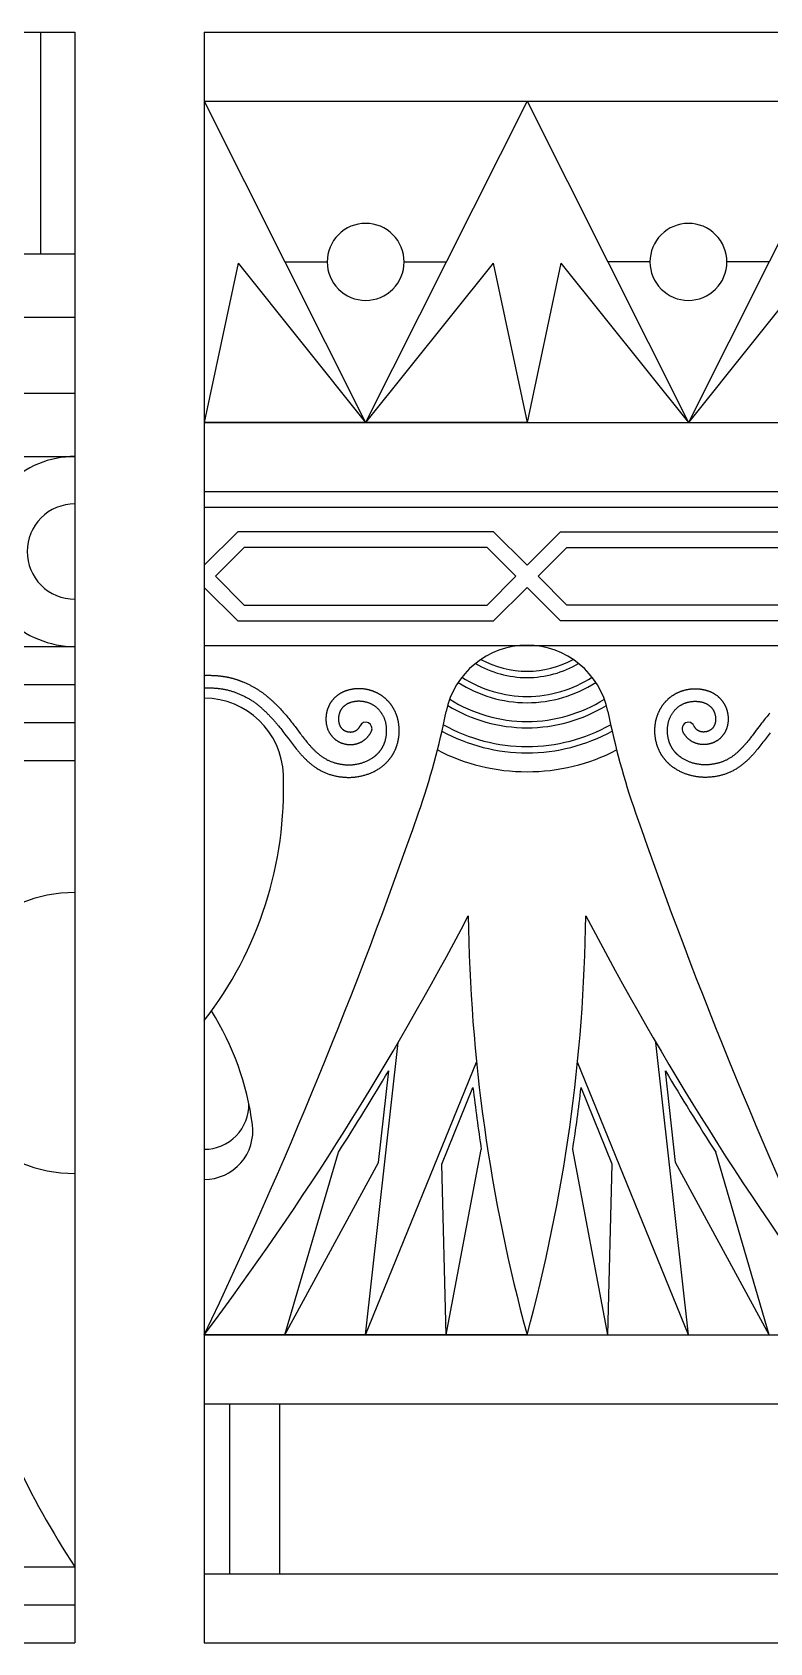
# Model space of a CAD drawing. Extents: x -111 to 2985, y -118 to 122.
# Drawn here: x -62.23 to -45.41, y -35.88 to 0.85 of the extents above; entities that cross this region are included whole.
import ezdxf

# ---------------------------------------------------------------- set-up
doc = ezdxf.new("R2010")
doc.units = 0
doc.layers.add('LAYER_03', color=5, linetype='CONTINUOUS')

msp = doc.modelspace()

# ---------------------------------------------------------------- linework, layer by layer
at = {"layer": 'LAYER_03'}
for points in [[(-110.939, 0.847), (-61.261, 0.847), (-61.261, -35.877)], [(-62.038, 0.847), (-62.038, -4.207)], [(-58.307, 0.847), (-14.157, 0.847), (-14.157, -35.877)], [(-58.307, 0.847), (-58.307, -35.877)], [(-58.307, -0.727), (-14.157, -0.727)], [(-58.307, -0.727), (-54.628, -8.053)], [(-50.949, -0.727), (-54.628, -8.053)], [(-50.949, -0.727), (-47.27, -8.053)], [(-43.591, -0.727), (-47.27, -8.053)], [(-110.939, -4.207), (-61.261, -4.207)], [(-56.468, -4.39), (-55.506, -4.39)], [(-53.75, -4.39), (-52.789, -4.39)], [(-48.147, -4.39), (-49.109, -4.39)], [(-45.43, -4.39), (-46.392, -4.39)], [(-57.535, -4.42), (-58.307, -8.053)], [(-57.535, -4.42), (-54.628, -8.053)], [(-51.721, -4.42), (-54.628, -8.053)], [(-51.721, -4.42), (-50.949, -8.053)], [(-50.177, -4.42), (-50.949, -8.053)], [(-50.177, -4.42), (-47.27, -8.053)], [(-44.363, -4.42), (-47.27, -8.053)], [(-110.939, -5.651), (-61.261, -5.651)], [(-110.939, -7.384), (-61.261, -7.384)], [(-58.307, -8.053), (-50.949, -8.053)], [(-50.949, -8.053), (-58.307, -8.053)], [(-50.949, -8.053), (-43.591, -8.053), (-25.07, -8.053)], [(-110.939, -8.828), (-61.261, -8.828)], [(-58.307, -9.627), (-14.157, -9.627)], [(-58.307, -9.985), (-14.157, -9.985)], [(-50.949, -11.306), (-51.711, -10.544), (-57.545, -10.544), (-58.307, -11.306)], [(-50.949, -11.306), (-50.187, -10.544), (-44.353, -10.544), (-43.591, -11.306)], [(-58.307, -11.812), (-57.545, -12.574), (-51.711, -12.574), (-50.949, -11.812)], [(-43.591, -11.812), (-44.353, -12.574), (-50.187, -12.574), (-50.949, -11.812)], [(-73.681, -13.16), (-61.261, -13.16)], [(-58.307, -13.133), (-14.157, -13.133)], [(-58.307, -13.817), (-58.29, -13.817), (-58.273, -13.816), (-58.255, -13.816), (-58.238, -13.816), (-58.222, -13.816), (-58.205, -13.816), (-58.188, -13.816), (-58.172, -13.816), (-58.156, -13.816), (-58.14, -13.817), (-58.124, -13.817), (-58.108, -13.818), (-58.092, -13.819), (-58.077, -13.82), (-58.062, -13.821), (-58.046, -13.822), (-58.031, -13.823), (-58.017, -13.824), (-58.002, -13.825), (-57.987, -13.827), (-57.973, -13.828), (-57.958, -13.83), (-57.944, -13.831), (-57.93, -13.833), (-57.916, -13.835), (-57.902, -13.837), (-57.888, -13.839), (-57.875, -13.841), (-57.861, -13.843), (-57.848, -13.845), (-57.835, -13.847), (-57.822, -13.849), (-57.809, -13.852), (-57.796, -13.854), (-57.784, -13.857), (-57.771, -13.859), (-57.758, -13.862), (-57.746, -13.864), (-57.734, -13.867), (-57.722, -13.87), (-57.71, -13.873), (-57.698, -13.876), (-57.686, -13.879), (-57.675, -13.882), (-57.663, -13.885), (-57.652, -13.888), (-57.64, -13.891), (-57.629, -13.894), (-57.618, -13.898), (-57.607, -13.901), (-57.596, -13.904), (-57.585, -13.908), (-57.575, -13.911), (-57.564, -13.915), (-57.553, -13.918), (-57.543, -13.922), (-57.533, -13.925), (-57.523, -13.929), (-57.512, -13.932), (-57.502, -13.936), (-57.493, -13.94), (-57.483, -13.944), (-57.473, -13.947), (-57.463, -13.951), (-57.454, -13.955), (-57.444, -13.959), (-57.435, -13.963), (-57.426, -13.966), (-57.407, -13.974), (-57.389, -13.982), (-57.371, -13.99), (-57.354, -13.998), (-57.337, -14.006), (-57.32, -14.013), (-57.303, -14.021), (-57.287, -14.029), (-57.271, -14.037), (-57.255, -14.045), (-57.24, -14.053), (-57.224, -14.061), (-57.209, -14.069), (-57.195, -14.077), (-57.18, -14.085), (-57.166, -14.093), (-57.151, -14.101), (-57.137, -14.109), (-57.124, -14.118), (-57.11, -14.126), (-57.097, -14.134), (-57.083, -14.142), (-57.07, -14.151), (-57.057, -14.159), (-57.045, -14.167), (-57.032, -14.176), (-57.02, -14.184), (-57.007, -14.193), (-56.995, -14.201), (-56.983, -14.21), (-56.971, -14.219), (-56.959, -14.228), (-56.947, -14.237), (-56.935, -14.246), (-56.924, -14.255), (-56.912, -14.264), (-56.9, -14.273), (-56.889, -14.282), (-56.878, -14.292), (-56.866, -14.301), (-56.855, -14.311), (-56.843, -14.32), (-56.832, -14.33), (-56.821, -14.34), (-56.81, -14.35), (-56.798, -14.36), (-56.787, -14.37), (-56.776, -14.381), (-56.764, -14.391), (-56.753, -14.402), (-56.742, -14.412), (-56.73, -14.423), (-56.719, -14.434), (-56.708, -14.445), (-56.697, -14.456), (-56.685, -14.467), (-56.674, -14.478), (-56.663, -14.489), (-56.64, -14.512), (-56.618, -14.535), (-56.596, -14.558), (-56.573, -14.582), (-56.551, -14.605), (-56.529, -14.63), (-56.507, -14.654), (-56.486, -14.679), (-56.464, -14.703), (-56.443, -14.728), (-56.421, -14.753), (-56.4, -14.779), (-56.379, -14.804), (-56.359, -14.83), (-56.338, -14.855), (-56.318, -14.881), (-56.298, -14.907), (-56.278, -14.933), (-56.258, -14.959), (-56.239, -14.985), (-56.199, -15.037), (-56.16, -15.089), (-56.121, -15.141), (-56.101, -15.167), (-56.082, -15.193), (-56.062, -15.219), (-56.042, -15.244), (-56.022, -15.27), (-56.002, -15.295), (-55.981, -15.321), (-55.96, -15.346), (-55.939, -15.371), (-55.929, -15.383), (-55.918, -15.396), (-55.908, -15.408), (-55.897, -15.42), (-55.886, -15.433), (-55.875, -15.445), (-55.864, -15.457), (-55.853, -15.469), (-55.842, -15.48), (-55.83, -15.492), (-55.819, -15.504), (-55.808, -15.515), (-55.796, -15.527), (-55.784, -15.538), (-55.772, -15.549), (-55.761, -15.56), (-55.749, -15.571), (-55.736, -15.582), (-55.724, -15.593), (-55.712, -15.603), (-55.699, -15.614), (-55.687, -15.624), (-55.674, -15.634), (-55.661, -15.644), (-55.648, -15.654), (-55.635, -15.663), (-55.622, -15.672), (-55.608, -15.682), (-55.595, -15.691), (-55.581, -15.699), (-55.567, -15.708), (-55.553, -15.716), (-55.539, -15.724), (-55.524, -15.732), (-55.51, -15.74), (-55.495, -15.748), (-55.48, -15.755), (-55.465, -15.762), (-55.45, -15.769), (-55.435, -15.775), (-55.419, -15.782), (-55.403, -15.788), (-55.388, -15.793), (-55.372, -15.799), (-55.356, -15.804), (-55.339, -15.81), (-55.323, -15.814), (-55.307, -15.819), (-55.29, -15.823), (-55.274, -15.827), (-55.257, -15.831), (-55.24, -15.835), (-55.223, -15.838), (-55.206, -15.841), (-55.189, -15.844), (-55.172, -15.846), (-55.155, -15.849), (-55.138, -15.851), (-55.12, -15.852), (-55.103, -15.854), (-55.086, -15.855), (-55.068, -15.856), (-55.051, -15.857), (-55.034, -15.857), (-55.016, -15.857), (-54.999, -15.857), (-54.981, -15.857), (-54.964, -15.856), (-54.947, -15.855), (-54.929, -15.854), (-54.912, -15.852), (-54.895, -15.85), (-54.878, -15.848), (-54.86, -15.846), (-54.843, -15.843), (-54.826, -15.84), (-54.809, -15.837), (-54.792, -15.833), (-54.775, -15.829), (-54.759, -15.825), (-54.742, -15.821), (-54.725, -15.816), (-54.709, -15.811), (-54.692, -15.806), (-54.676, -15.8), (-54.66, -15.794), (-54.644, -15.788), (-54.628, -15.782), (-54.612, -15.775), (-54.597, -15.768), (-54.581, -15.761), (-54.566, -15.753), (-54.551, -15.746), (-54.536, -15.738), (-54.522, -15.729), (-54.507, -15.721), (-54.493, -15.712), (-54.479, -15.703), (-54.465, -15.694), (-54.458, -15.689), (-54.451, -15.684), (-54.445, -15.679), (-54.438, -15.674), (-54.431, -15.669), (-54.425, -15.664), (-54.418, -15.659), (-54.412, -15.654), (-54.406, -15.649), (-54.399, -15.643), (-54.393, -15.638), (-54.387, -15.633), (-54.381, -15.627), (-54.375, -15.622), (-54.369, -15.616), (-54.363, -15.61), (-54.357, -15.605), (-54.351, -15.599), (-54.346, -15.593), (-54.34, -15.587), (-54.335, -15.581), (-54.329, -15.575), (-54.324, -15.569), (-54.318, -15.563), (-54.313, -15.557), (-54.308, -15.55), (-54.303, -15.544), (-54.298, -15.538), (-54.293, -15.531), (-54.288, -15.525), (-54.283, -15.518), (-54.279, -15.512), (-54.274, -15.505), (-54.27, -15.498), (-54.265, -15.491), (-54.261, -15.485), (-54.257, -15.478), (-54.252, -15.471), (-54.248, -15.464), (-54.244, -15.457), (-54.24, -15.45), (-54.237, -15.443), (-54.233, -15.435), (-54.229, -15.428), (-54.226, -15.421), (-54.222, -15.414), (-54.219, -15.406), (-54.216, -15.399), (-54.212, -15.392), (-54.209, -15.384), (-54.206, -15.377), (-54.203, -15.369), (-54.2, -15.361), (-54.197, -15.354), (-54.195, -15.346), (-54.192, -15.339), (-54.189, -15.331), (-54.187, -15.323), (-54.185, -15.315), (-54.182, -15.308), (-54.178, -15.292), (-54.174, -15.276), (-54.17, -15.261), (-54.167, -15.245), (-54.164, -15.229), (-54.161, -15.213), (-54.158, -15.197), (-54.156, -15.181), (-54.154, -15.165), (-54.153, -15.149), (-54.151, -15.133), (-54.15, -15.117), (-54.15, -15.101), (-54.15, -15.085), (-54.15, -15.07), (-54.15, -15.054), (-54.15, -15.038), (-54.151, -15.022), (-54.152, -15.007), (-54.154, -14.991), (-54.156, -14.976), (-54.158, -14.961), (-54.16, -14.946), (-54.163, -14.931), (-54.166, -14.916), (-54.169, -14.901), (-54.172, -14.887), (-54.176, -14.873), (-54.18, -14.858), (-54.184, -14.844), (-54.189, -14.831), (-54.194, -14.817), (-54.199, -14.804), (-54.204, -14.791), (-54.21, -14.778), (-54.216, -14.765), (-54.222, -14.752), (-54.228, -14.74), (-54.235, -14.728), (-54.242, -14.716), (-54.249, -14.704), (-54.256, -14.692), (-54.263, -14.681), (-54.271, -14.67), (-54.279, -14.659), (-54.287, -14.648), (-54.295, -14.638), (-54.303, -14.627), (-54.312, -14.617), (-54.321, -14.607), (-54.33, -14.598), (-54.339, -14.588), (-54.348, -14.579), (-54.358, -14.57), (-54.367, -14.562), (-54.377, -14.553), (-54.387, -14.545), (-54.397, -14.537), (-54.407, -14.529), (-54.418, -14.522), (-54.428, -14.514), (-54.439, -14.507), (-54.449, -14.5), (-54.46, -14.494), (-54.471, -14.488), (-54.482, -14.482), (-54.493, -14.476), (-54.505, -14.47), (-54.516, -14.465), (-54.527, -14.46), (-54.539, -14.455), (-54.55, -14.451), (-54.562, -14.446), (-54.574, -14.442), (-54.585, -14.439), (-54.597, -14.435), (-54.609, -14.432), (-54.621, -14.429), (-54.633, -14.426), (-54.645, -14.423), (-54.657, -14.421), (-54.669, -14.419), (-54.681, -14.417), (-54.693, -14.415), (-54.705, -14.413), (-54.717, -14.412), (-54.728, -14.411), (-54.74, -14.41), (-54.752, -14.409), (-54.764, -14.409), (-54.776, -14.409), (-54.788, -14.409), (-54.799, -14.409), (-54.811, -14.409), (-54.822, -14.41), (-54.834, -14.411), (-54.845, -14.412), (-54.857, -14.413), (-54.868, -14.414), (-54.879, -14.416), (-54.89, -14.418), (-54.901, -14.419), (-54.912, -14.422), (-54.922, -14.424), (-54.933, -14.426), (-54.943, -14.429), (-54.954, -14.432), (-54.964, -14.435), (-54.974, -14.438), (-54.984, -14.441), (-54.993, -14.445), (-55.003, -14.449), (-55.012, -14.452), (-55.021, -14.456), (-55.031, -14.461), (-55.039, -14.465), (-55.048, -14.47), (-55.057, -14.474), (-55.065, -14.479), (-55.074, -14.484), (-55.082, -14.49), (-55.09, -14.495), (-55.097, -14.501), (-55.105, -14.506), (-55.112, -14.512), (-55.12, -14.518), (-55.127, -14.525), (-55.134, -14.531), (-55.14, -14.538), (-55.147, -14.544), (-55.153, -14.551), (-55.159, -14.559), (-55.165, -14.566), (-55.171, -14.573), (-55.177, -14.581), (-55.182, -14.589), (-55.187, -14.597), (-55.192, -14.605), (-55.197, -14.613), (-55.202, -14.622), (-55.206, -14.63), (-55.21, -14.639), (-55.214, -14.648), (-55.218, -14.657), (-55.222, -14.666), (-55.225, -14.676), (-55.228, -14.686), (-55.231, -14.695), (-55.234, -14.705), (-55.236, -14.715), (-55.239, -14.726), (-55.241, -14.736), (-55.242, -14.746), (-55.244, -14.757), (-55.245, -14.767), (-55.246, -14.778), (-55.247, -14.789), (-55.248, -14.799), (-55.248, -14.81), (-55.248, -14.821), (-55.248, -14.832), (-55.247, -14.842), (-55.246, -14.853), (-55.245, -14.864), (-55.243, -14.874), (-55.242, -14.885), (-55.24, -14.895), (-55.237, -14.906), (-55.236, -14.911), (-55.234, -14.916), (-55.233, -14.921), (-55.231, -14.926), (-55.23, -14.931), (-55.228, -14.936), (-55.226, -14.941), (-55.224, -14.946), (-55.222, -14.951), (-55.22, -14.955), (-55.218, -14.96), (-55.216, -14.965), (-55.214, -14.97), (-55.211, -14.974), (-55.209, -14.979), (-55.206, -14.983), (-55.203, -14.988), (-55.201, -14.992), (-55.198, -14.997), (-55.195, -15.001), (-55.192, -15.005), (-55.189, -15.009), (-55.185, -15.014), (-55.182, -15.018), (-55.179, -15.022), (-55.175, -15.026), (-55.171, -15.03), (-55.168, -15.033), (-55.164, -15.037), (-55.16, -15.041), (-55.156, -15.044), (-55.152, -15.048), (-55.148, -15.051), (-55.143, -15.055), (-55.139, -15.058), (-55.134, -15.061), (-55.13, -15.064), (-55.125, -15.067), (-55.12, -15.07), (-55.115, -15.073), (-55.11, -15.076), (-55.105, -15.079), (-55.1, -15.081), (-55.095, -15.084), (-55.09, -15.086), (-55.084, -15.088), (-55.079, -15.09), (-55.073, -15.092), (-55.068, -15.094), (-55.062, -15.096), (-55.056, -15.098), (-55.05, -15.1), (-55.045, -15.101), (-55.039, -15.103), (-55.033, -15.104), (-55.027, -15.105), (-55.021, -15.106), (-55.015, -15.107), (-55.009, -15.108), (-55.003, -15.108), (-54.997, -15.109), (-54.991, -15.109), (-54.984, -15.11), (-54.978, -15.11), (-54.972, -15.11), (-54.966, -15.11), (-54.96, -15.109), (-54.954, -15.109), (-54.948, -15.108), (-54.941, -15.108), (-54.935, -15.107), (-54.929, -15.106), (-54.923, -15.105), (-54.917, -15.103), (-54.911, -15.102), (-54.905, -15.1), (-54.899, -15.099), (-54.893, -15.097), (-54.887, -15.095), (-54.881, -15.092), (-54.876, -15.09), (-54.87, -15.087), (-54.864, -15.084), (-54.858, -15.082), (-54.853, -15.078), (-54.847, -15.075), (-54.842, -15.072), (-54.836, -15.068), (-54.831, -15.064), (-54.826, -15.06), (-54.821, -15.056), (-54.816, -15.051), (-54.811, -15.047), (-54.806, -15.042), (-54.801, -15.037), (-54.796, -15.032), (-54.792, -15.027), (-54.787, -15.021), (-54.783, -15.015), (-54.779, -15.009), (-54.774, -15.003), (-54.77, -14.997), (-54.766, -14.99), (-54.763, -14.983), (-54.759, -14.976), (-54.755, -14.969)], [(-110.939, -14.027), (-61.261, -14.027)], [(-45.406, -15.125), (-45.43, -15.156), (-45.453, -15.187), (-45.499, -15.249), (-45.546, -15.311), (-45.57, -15.342), (-45.593, -15.372), (-45.617, -15.403), (-45.641, -15.434), (-45.665, -15.464), (-45.689, -15.494), (-45.701, -15.509), (-45.714, -15.524), (-45.726, -15.539), (-45.738, -15.554), (-45.751, -15.569), (-45.764, -15.584), (-45.776, -15.598), (-45.789, -15.613), (-45.802, -15.627), (-45.815, -15.642), (-45.828, -15.656), (-45.841, -15.67), (-45.855, -15.684), (-45.868, -15.698), (-45.882, -15.712), (-45.896, -15.725), (-45.91, -15.739), (-45.924, -15.752), (-45.938, -15.766), (-45.952, -15.779), (-45.966, -15.792), (-45.981, -15.805), (-45.996, -15.817), (-46.011, -15.83), (-46.026, -15.842), (-46.041, -15.854), (-46.056, -15.866), (-46.071, -15.878), (-46.087, -15.889), (-46.103, -15.901), (-46.119, -15.912), (-46.135, -15.922), (-46.151, -15.933), (-46.167, -15.943), (-46.184, -15.953), (-46.201, -15.963), (-46.217, -15.973), (-46.234, -15.982), (-46.252, -15.992), (-46.269, -16), (-46.286, -16.009), (-46.304, -16.017), (-46.321, -16.026), (-46.339, -16.033), (-46.357, -16.041), (-46.375, -16.048), (-46.393, -16.055), (-46.411, -16.062), (-46.429, -16.069), (-46.448, -16.075), (-46.466, -16.081), (-46.485, -16.086), (-46.503, -16.092), (-46.522, -16.097), (-46.541, -16.102), (-46.559, -16.106), (-46.578, -16.111), (-46.597, -16.115), (-46.616, -16.118), (-46.635, -16.122), (-46.655, -16.125), (-46.674, -16.128), (-46.693, -16.131), (-46.712, -16.133), (-46.731, -16.135), (-46.751, -16.137), (-46.77, -16.139), (-46.789, -16.14), (-46.809, -16.142), (-46.828, -16.142), (-46.848, -16.143), (-46.867, -16.143), (-46.886, -16.143), (-46.906, -16.143), (-46.925, -16.143), (-46.944, -16.142), (-46.964, -16.141), (-46.983, -16.14), (-47.002, -16.138), (-47.022, -16.136), (-47.041, -16.134), (-47.06, -16.132), (-47.079, -16.129), (-47.099, -16.126), (-47.118, -16.123), (-47.137, -16.119), (-47.156, -16.115), (-47.175, -16.111), (-47.194, -16.107), (-47.212, -16.102), (-47.231, -16.097), (-47.25, -16.092), (-47.268, -16.086), (-47.287, -16.08), (-47.305, -16.074), (-47.324, -16.068), (-47.342, -16.061), (-47.36, -16.054), (-47.378, -16.047), (-47.396, -16.039), (-47.413, -16.031), (-47.431, -16.023), (-47.449, -16.015), (-47.466, -16.006), (-47.483, -15.997), (-47.5, -15.988), (-47.517, -15.978), (-47.534, -15.969), (-47.55, -15.959), (-47.567, -15.948), (-47.583, -15.938), (-47.599, -15.927), (-47.615, -15.916), (-47.63, -15.904), (-47.646, -15.892), (-47.661, -15.88), (-47.676, -15.868), (-47.683, -15.862), (-47.691, -15.856), (-47.698, -15.849), (-47.705, -15.843), (-47.713, -15.836), (-47.72, -15.83), (-47.727, -15.823), (-47.734, -15.816), (-47.741, -15.81), (-47.747, -15.803), (-47.754, -15.796), (-47.761, -15.789), (-47.768, -15.782), (-47.774, -15.775), (-47.781, -15.767), (-47.787, -15.76), (-47.794, -15.753), (-47.8, -15.746), (-47.806, -15.738), (-47.812, -15.731), (-47.818, -15.723), (-47.824, -15.715), (-47.83, -15.708), (-47.836, -15.7), (-47.842, -15.692), (-47.848, -15.684), (-47.853, -15.676), (-47.859, -15.668), (-47.864, -15.66), (-47.87, -15.652), (-47.875, -15.644), (-47.88, -15.636), (-47.885, -15.628), (-47.89, -15.619), (-47.895, -15.611), (-47.9, -15.603), (-47.905, -15.594), (-47.909, -15.586), (-47.914, -15.577), (-47.918, -15.569), (-47.923, -15.56), (-47.927, -15.551), (-47.931, -15.543), (-47.935, -15.534), (-47.94, -15.525), (-47.944, -15.516), (-47.947, -15.507), (-47.951, -15.498), (-47.955, -15.49), (-47.959, -15.481), (-47.962, -15.472), (-47.966, -15.462), (-47.969, -15.453), (-47.972, -15.444), (-47.975, -15.435), (-47.979, -15.426), (-47.982, -15.417), (-47.985, -15.407), (-47.987, -15.398), (-47.99, -15.389), (-47.995, -15.37), (-48, -15.351), (-48.005, -15.333), (-48.009, -15.314), (-48.013, -15.295), (-48.017, -15.276), (-48.02, -15.257), (-48.023, -15.237), (-48.026, -15.218), (-48.028, -15.199), (-48.03, -15.18), (-48.032, -15.16), (-48.033, -15.141), (-48.034, -15.122), (-48.034, -15.102), (-48.035, -15.083), (-48.035, -15.064), (-48.034, -15.044), (-48.034, -15.025), (-48.033, -15.005), (-48.031, -14.986), (-48.029, -14.967), (-48.027, -14.947), (-48.026, -14.938), (-48.025, -14.928), (-48.023, -14.919), (-48.022, -14.909), (-48.02, -14.899), (-48.019, -14.89), (-48.017, -14.88), (-48.015, -14.871), (-48.013, -14.861), (-48.011, -14.852), (-48.009, -14.842), (-48.007, -14.833), (-48.005, -14.824), (-48.002, -14.814), (-48, -14.805), (-47.997, -14.796), (-47.995, -14.786), (-47.992, -14.777), (-47.989, -14.768), (-47.986, -14.758), (-47.983, -14.749), (-47.98, -14.74), (-47.977, -14.731), (-47.974, -14.722), (-47.97, -14.713), (-47.967, -14.704), (-47.963, -14.695), (-47.96, -14.686), (-47.956, -14.677), (-47.952, -14.668), (-47.948, -14.659), (-47.944, -14.65), (-47.94, -14.641), (-47.936, -14.633), (-47.931, -14.624), (-47.927, -14.615), (-47.923, -14.607), (-47.918, -14.598), (-47.913, -14.59), (-47.909, -14.581), (-47.904, -14.573), (-47.899, -14.564), (-47.894, -14.556), (-47.889, -14.548), (-47.884, -14.539), (-47.879, -14.531), (-47.873, -14.523), (-47.868, -14.515), (-47.862, -14.507), (-47.857, -14.499), (-47.851, -14.491), (-47.845, -14.484), (-47.839, -14.476), (-47.834, -14.468), (-47.828, -14.461), (-47.821, -14.453), (-47.815, -14.445), (-47.809, -14.438), (-47.803, -14.431), (-47.796, -14.423), (-47.79, -14.416), (-47.783, -14.409), (-47.777, -14.402), (-47.77, -14.395), (-47.763, -14.388), (-47.756, -14.381), (-47.749, -14.374), (-47.742, -14.368), (-47.735, -14.361), (-47.728, -14.354), (-47.721, -14.348), (-47.714, -14.341), (-47.706, -14.335), (-47.699, -14.329), (-47.691, -14.323), (-47.684, -14.317), (-47.676, -14.311), (-47.669, -14.305), (-47.661, -14.299), (-47.653, -14.293), (-47.645, -14.288), (-47.637, -14.282), (-47.629, -14.277), (-47.621, -14.271), (-47.613, -14.266), (-47.605, -14.261), (-47.597, -14.256), (-47.588, -14.251), (-47.58, -14.246), (-47.572, -14.241), (-47.563, -14.236), (-47.555, -14.232), (-47.546, -14.227), (-47.537, -14.223), (-47.529, -14.218), (-47.52, -14.214), (-47.511, -14.21), (-47.503, -14.206), (-47.494, -14.202), (-47.485, -14.198), (-47.476, -14.194), (-47.467, -14.19), (-47.458, -14.187), (-47.449, -14.183), (-47.44, -14.18), (-47.431, -14.176), (-47.422, -14.173), (-47.412, -14.17), (-47.403, -14.167), (-47.394, -14.164), (-47.385, -14.161), (-47.375, -14.159), (-47.366, -14.156), (-47.357, -14.153), (-47.347, -14.151), (-47.338, -14.149), (-47.328, -14.146), (-47.319, -14.144), (-47.31, -14.142), (-47.3, -14.14), (-47.291, -14.138), (-47.281, -14.137), (-47.271, -14.135), (-47.262, -14.134), (-47.252, -14.132), (-47.243, -14.131), (-47.233, -14.13), (-47.223, -14.128), (-47.214, -14.127), (-47.204, -14.126), (-47.194, -14.126), (-47.185, -14.125), (-47.175, -14.124), (-47.165, -14.124), (-47.156, -14.123), (-47.146, -14.123), (-47.136, -14.123), (-47.127, -14.123), (-47.117, -14.122), (-47.107, -14.123), (-47.098, -14.123), (-47.088, -14.123), (-47.078, -14.123), (-47.068, -14.124), (-47.059, -14.124), (-47.049, -14.125), (-47.039, -14.126), (-47.03, -14.126), (-47.02, -14.127), (-47.01, -14.128), (-47.001, -14.129), (-46.991, -14.131), (-46.982, -14.132), (-46.972, -14.133), (-46.962, -14.135), (-46.953, -14.137), (-46.943, -14.138), (-46.934, -14.14), (-46.924, -14.142), (-46.915, -14.144), (-46.905, -14.146), (-46.896, -14.148), (-46.887, -14.151), (-46.877, -14.153), (-46.868, -14.156), (-46.859, -14.159), (-46.849, -14.161), (-46.84, -14.164), (-46.831, -14.167), (-46.822, -14.17), (-46.813, -14.174), (-46.804, -14.177), (-46.795, -14.181), (-46.786, -14.184), (-46.777, -14.188), (-46.768, -14.192), (-46.759, -14.196), (-46.75, -14.2), (-46.741, -14.204), (-46.732, -14.208), (-46.724, -14.213), (-46.715, -14.217), (-46.707, -14.222), (-46.698, -14.226), (-46.69, -14.231), (-46.681, -14.236), (-46.673, -14.241), (-46.665, -14.247), (-46.657, -14.252), (-46.649, -14.257), (-46.641, -14.263), (-46.633, -14.268), (-46.625, -14.274), (-46.618, -14.28), (-46.61, -14.286), (-46.602, -14.292), (-46.595, -14.298), (-46.588, -14.305), (-46.581, -14.311), (-46.573, -14.318), (-46.566, -14.324), (-46.559, -14.331), (-46.553, -14.338), (-46.546, -14.345), (-46.539, -14.352), (-46.533, -14.359), (-46.526, -14.367), (-46.52, -14.374), (-46.514, -14.382), (-46.508, -14.389), (-46.502, -14.397), (-46.496, -14.404), (-46.49, -14.412), (-46.485, -14.42), (-46.479, -14.428), (-46.474, -14.436), (-46.469, -14.444), (-46.464, -14.453), (-46.459, -14.461), (-46.454, -14.469), (-46.449, -14.478), (-46.444, -14.486), (-46.44, -14.495), (-46.435, -14.504), (-46.431, -14.512), (-46.427, -14.521), (-46.423, -14.53), (-46.419, -14.539), (-46.415, -14.548), (-46.412, -14.557), (-46.408, -14.566), (-46.405, -14.575), (-46.402, -14.584), (-46.399, -14.593), (-46.396, -14.603), (-46.393, -14.612), (-46.39, -14.621), (-46.388, -14.63), (-46.385, -14.64), (-46.383, -14.649), (-46.381, -14.659), (-46.379, -14.668), (-46.377, -14.678), (-46.375, -14.687), (-46.374, -14.697), (-46.372, -14.706), (-46.371, -14.716), (-46.369, -14.726), (-46.368, -14.735), (-46.367, -14.745), (-46.366, -14.754), (-46.366, -14.764), (-46.365, -14.774), (-46.364, -14.784), (-46.364, -14.793), (-46.364, -14.803), (-46.364, -14.813), (-46.364, -14.822), (-46.364, -14.832), (-46.364, -14.842), (-46.365, -14.851), (-46.365, -14.861), (-46.366, -14.871), (-46.367, -14.88), (-46.368, -14.89), (-46.369, -14.9), (-46.37, -14.909), (-46.372, -14.919), (-46.373, -14.928), (-46.375, -14.938), (-46.377, -14.947), (-46.379, -14.957), (-46.381, -14.966), (-46.383, -14.976), (-46.386, -14.985), (-46.388, -14.995), (-46.391, -15.004), (-46.394, -15.013), (-46.397, -15.022), (-46.4, -15.031), (-46.403, -15.041), (-46.407, -15.05), (-46.41, -15.059), (-46.414, -15.068), (-46.418, -15.076), (-46.422, -15.085), (-46.426, -15.094), (-46.431, -15.103), (-46.435, -15.111), (-46.44, -15.12), (-46.445, -15.128), (-46.45, -15.136), (-46.455, -15.145), (-46.46, -15.153), (-46.466, -15.161), (-46.471, -15.169), (-46.477, -15.177), (-46.483, -15.184), (-46.489, -15.192), (-46.495, -15.199), (-46.501, -15.207), (-46.508, -15.214), (-46.514, -15.221), (-46.521, -15.228), (-46.527, -15.235), (-46.534, -15.242), (-46.541, -15.249), (-46.549, -15.255), (-46.556, -15.262), (-46.563, -15.268), (-46.571, -15.274), (-46.578, -15.28), (-46.586, -15.286), (-46.594, -15.292), (-46.602, -15.297), (-46.61, -15.303), (-46.618, -15.308), (-46.626, -15.313), (-46.634, -15.318), (-46.643, -15.323), (-46.651, -15.328), (-46.66, -15.332), (-46.668, -15.337), (-46.677, -15.341), (-46.686, -15.345), (-46.695, -15.349), (-46.704, -15.353), (-46.713, -15.356), (-46.722, -15.36), (-46.731, -15.363), (-46.74, -15.366), (-46.749, -15.369), (-46.759, -15.372), (-46.768, -15.375), (-46.777, -15.377), (-46.787, -15.38), (-46.796, -15.382), (-46.806, -15.384), (-46.815, -15.386), (-46.825, -15.388), (-46.834, -15.389), (-46.844, -15.391), (-46.853, -15.392), (-46.863, -15.393), (-46.873, -15.394), (-46.882, -15.395), (-46.892, -15.395), (-46.902, -15.396), (-46.911, -15.396), (-46.921, -15.396), (-46.931, -15.396), (-46.94, -15.396), (-46.95, -15.395), (-46.96, -15.395), (-46.97, -15.394), (-46.979, -15.393), (-46.989, -15.392), (-46.998, -15.391), (-47.008, -15.39), (-47.018, -15.388), (-47.027, -15.386), (-47.037, -15.384), (-47.046, -15.382), (-47.055, -15.38), (-47.065, -15.377), (-47.074, -15.375), (-47.083, -15.372), (-47.093, -15.369), (-47.102, -15.366), (-47.111, -15.362), (-47.12, -15.359), (-47.129, -15.355), (-47.138, -15.351), (-47.147, -15.347), (-47.155, -15.343), (-47.164, -15.339), (-47.173, -15.334), (-47.181, -15.33), (-47.19, -15.325), (-47.198, -15.32), (-47.206, -15.315), (-47.214, -15.31), (-47.222, -15.304), (-47.23, -15.299), (-47.238, -15.293), (-47.246, -15.287), (-47.253, -15.281), (-47.261, -15.275), (-47.268, -15.269), (-47.276, -15.262), (-47.283, -15.256), (-47.29, -15.249), (-47.297, -15.242), (-47.303, -15.235), (-47.31, -15.228), (-47.316, -15.221), (-47.323, -15.214), (-47.329, -15.206), (-47.335, -15.199), (-47.341, -15.191), (-47.347, -15.183), (-47.352, -15.175), (-47.358, -15.167), (-47.363, -15.159), (-47.369, -15.151), (-47.374, -15.143), (-47.379, -15.134), (-47.383, -15.126), (-47.388, -15.118), (-47.392, -15.109), (-47.397, -15.1), (-47.401, -15.092)], [(-110.939, -14.893), (-61.261, -14.893)], [(-110.939, -15.76), (-61.261, -15.76)], [(-54.628, -28.854), (-53.886, -22.186)], [(-47.27, -28.854), (-48.012, -22.186)], [(-54.628, -28.854), (-52.1, -22.639)], [(-47.27, -28.854), (-49.798, -22.639)], [(-54.334, -24.923), (-54.102, -22.833)], [(-49.007, -24.963), (-49.717, -23.218)], [(-56.468, -28.854), (-54.334, -24.923)], [(-52.789, -28.854), (-51.991, -24.626)], [(-49.109, -28.854), (-49.007, -24.963)], [(-45.43, -28.854), (-46.648, -24.693)], [(-58.307, -28.854), (-50.949, -28.854)], [(-54.628, -28.854), (-58.307, -28.854)], [(-50.949, -28.854), (-54.628, -28.854)], [(-50.949, -28.854), (-47.27, -28.854), (-43.591, -28.854)], [(-58.307, -30.428), (-14.157, -30.428)], [(-57.735, -30.428), (-57.735, -34.302)], [(-56.59, -30.428), (-56.59, -34.302)], [(-67.968, -34.144), (-61.261, -34.144)], [(-58.307, -34.302), (-14.157, -34.302)], [(-110.939, -35.01), (-61.261, -35.01)], [(-110.939, -35.877), (-61.261, -35.877)], [(-58.307, -35.877), (-14.157, -35.877)]]:
    msp.add_lwpolyline(points, dxfattribs=at)
for points in [[(-54.628, -3.512, 0.414214), (-55.506, -4.39, 0.414214), (-54.628, -5.267, 0.414214), (-53.75, -4.39, 0.414214)], [(-47.27, -3.512, 0.414214), (-48.147, -4.39, 0.414214), (-47.27, -5.267, 0.414214), (-46.392, -4.39, 0.414214)]]:
    msp.add_lwpolyline(points, format="xyb", close=True, dxfattribs=at)
for points in [[(-61.261, -8.828, 0.414214), (-63.428, -10.994, 0.414214), (-61.261, -13.16)], [(-61.261, -9.91, 0.414214), (-62.346, -10.994, 0.414214), (-61.261, -12.079)], [(-50.949, -13.133, 0.357256), (-52.792, -14.643)], [(-49.106, -14.643, 0.357256), (-50.949, -13.133)], [(-52.125, -13.546, 0.134368), (-50.949, -13.868)], [(-51.999, -13.454, 0.127171), (-50.949, -13.725)], [(-50.949, -13.725, 0.127171), (-49.899, -13.454)], [(-50.949, -13.868, 0.134368), (-49.773, -13.546)], [(-52.434, -13.86, 0.144249), (-50.949, -14.298)], [(-50.949, -14.298, 0.144249), (-49.464, -13.86)], [(-58.298, -14.103), (-58.279, -14.103), (-58.259, -14.102), (-58.24, -14.102), (-58.22, -14.102), (-58.201, -14.102), (-58.182, -14.102), (-58.162, -14.103), (-58.143, -14.103), (-58.123, -14.104), (-58.104, -14.105), (-58.085, -14.106), (-58.065, -14.107), (-58.046, -14.109), (-58.027, -14.11), (-58.007, -14.112), (-57.988, -14.114), (-57.969, -14.116), (-57.95, -14.119), (-57.931, -14.122), (-57.911, -14.124), (-57.892, -14.128), (-57.873, -14.131), (-57.854, -14.134), (-57.835, -14.138), (-57.816, -14.142), (-57.797, -14.146), (-57.778, -14.151), (-57.759, -14.156), (-57.741, -14.16), (-57.722, -14.166), (-57.703, -14.171), (-57.685, -14.176), (-57.666, -14.182), (-57.648, -14.188), (-57.629, -14.195), (-57.611, -14.201), (-57.593, -14.208), (-57.575, -14.215), (-57.557, -14.222), (-57.539, -14.229), (-57.521, -14.237), (-57.503, -14.244), (-57.486, -14.252), (-57.468, -14.26), (-57.45, -14.268), (-57.433, -14.277), (-57.415, -14.285), (-57.398, -14.294), (-57.381, -14.302), (-57.363, -14.311), (-57.346, -14.32), (-57.329, -14.329), (-57.312, -14.339), (-57.295, -14.348), (-57.278, -14.358), (-57.262, -14.368), (-57.245, -14.378), (-57.229, -14.388), (-57.212, -14.399), (-57.196, -14.409), (-57.18, -14.42), (-57.164, -14.432), (-57.149, -14.443), (-57.133, -14.454), (-57.118, -14.466), (-57.102, -14.478), (-57.087, -14.49), (-57.072, -14.502), (-57.057, -14.515), (-57.042, -14.527), (-57.027, -14.54), (-57.013, -14.552), (-56.998, -14.565), (-56.984, -14.578), (-56.97, -14.591), (-56.955, -14.604), (-56.941, -14.618), (-56.927, -14.631), (-56.913, -14.644), (-56.899, -14.658), (-56.885, -14.671), (-56.872, -14.685), (-56.858, -14.699), (-56.844, -14.713), (-56.831, -14.726), (-56.817, -14.74), (-56.804, -14.754), (-56.791, -14.769), (-56.777, -14.783), (-56.764, -14.797), (-56.751, -14.811), (-56.738, -14.826), (-56.725, -14.84), (-56.712, -14.854), (-56.699, -14.869), (-56.687, -14.884), (-56.674, -14.898), (-56.661, -14.913), (-56.649, -14.928), (-56.636, -14.943), (-56.624, -14.958), (-56.612, -14.972), (-56.587, -15.003), (-56.563, -15.033), (-56.539, -15.063), (-56.515, -15.094), (-56.492, -15.125), (-56.468, -15.156), (-56.445, -15.187), (-56.398, -15.249), (-56.352, -15.311), (-56.328, -15.342), (-56.305, -15.372), (-56.281, -15.403), (-56.257, -15.434), (-56.233, -15.464), (-56.209, -15.494), (-56.197, -15.509), (-56.184, -15.524), (-56.172, -15.539), (-56.159, -15.554), (-56.147, -15.569), (-56.134, -15.584), (-56.121, -15.598), (-56.109, -15.613), (-56.096, -15.627), (-56.083, -15.642), (-56.07, -15.656), (-56.056, -15.67), (-56.043, -15.684), (-56.03, -15.698), (-56.016, -15.712), (-56.002, -15.725), (-55.988, -15.739), (-55.974, -15.752), (-55.96, -15.766), (-55.946, -15.779), (-55.931, -15.792), (-55.917, -15.805), (-55.902, -15.817), (-55.887, -15.83), (-55.872, -15.842), (-55.857, -15.854), (-55.842, -15.866), (-55.826, -15.878), (-55.811, -15.889), (-55.795, -15.901), (-55.779, -15.912), (-55.763, -15.922), (-55.747, -15.933), (-55.73, -15.943), (-55.714, -15.953), (-55.697, -15.963), (-55.68, -15.973), (-55.663, -15.982), (-55.646, -15.992), (-55.629, -16), (-55.612, -16.009), (-55.594, -16.017), (-55.577, -16.026), (-55.559, -16.033), (-55.541, -16.041), (-55.523, -16.048), (-55.505, -16.055), (-55.487, -16.062), (-55.469, -16.069), (-55.45, -16.075), (-55.432, -16.081), (-55.413, -16.086), (-55.395, -16.092), (-55.376, -16.097), (-55.357, -16.102), (-55.338, -16.106), (-55.32, -16.111), (-55.301, -16.115), (-55.282, -16.118), (-55.262, -16.122), (-55.243, -16.125), (-55.224, -16.128), (-55.205, -16.131), (-55.186, -16.133), (-55.166, -16.135), (-55.147, -16.137), (-55.128, -16.139), (-55.108, -16.14), (-55.089, -16.142), (-55.07, -16.142), (-55.05, -16.143), (-55.031, -16.143), (-55.012, -16.143), (-54.992, -16.143), (-54.973, -16.143), (-54.953, -16.142), (-54.934, -16.141), (-54.915, -16.14), (-54.895, -16.138), (-54.876, -16.136), (-54.857, -16.134), (-54.838, -16.132), (-54.818, -16.129), (-54.799, -16.126), (-54.78, -16.123), (-54.761, -16.119), (-54.742, -16.115), (-54.723, -16.111), (-54.704, -16.107), (-54.686, -16.102), (-54.667, -16.097), (-54.648, -16.092), (-54.63, -16.086), (-54.611, -16.08), (-54.593, -16.074), (-54.574, -16.068), (-54.556, -16.061), (-54.538, -16.054), (-54.52, -16.047), (-54.502, -16.039), (-54.484, -16.031), (-54.467, -16.023), (-54.449, -16.015), (-54.432, -16.006), (-54.415, -15.997), (-54.398, -15.988), (-54.381, -15.978), (-54.364, -15.969), (-54.348, -15.959), (-54.331, -15.948), (-54.315, -15.938), (-54.299, -15.927), (-54.283, -15.916), (-54.267, -15.904), (-54.252, -15.892), (-54.237, -15.88), (-54.222, -15.868), (-54.214, -15.862), (-54.207, -15.856), (-54.2, -15.849), (-54.193, -15.843), (-54.185, -15.836), (-54.178, -15.83), (-54.171, -15.823), (-54.164, -15.816), (-54.157, -15.81), (-54.15, -15.803), (-54.144, -15.796), (-54.137, -15.789), (-54.13, -15.782), (-54.124, -15.775), (-54.117, -15.767), (-54.111, -15.76), (-54.104, -15.753), (-54.098, -15.746), (-54.092, -15.738), (-54.086, -15.731), (-54.08, -15.723), (-54.074, -15.715), (-54.068, -15.708), (-54.062, -15.7), (-54.056, -15.692), (-54.05, -15.684), (-54.045, -15.676), (-54.039, -15.668), (-54.034, -15.66), (-54.028, -15.652), (-54.023, -15.644), (-54.018, -15.636), (-54.013, -15.628), (-54.008, -15.619), (-54.003, -15.611), (-53.998, -15.603), (-53.993, -15.594), (-53.989, -15.586), (-53.984, -15.577), (-53.98, -15.569), (-53.975, -15.56), (-53.971, -15.551), (-53.967, -15.543), (-53.962, -15.534), (-53.958, -15.525), (-53.954, -15.516), (-53.95, -15.507), (-53.947, -15.498), (-53.943, -15.49), (-53.939, -15.481), (-53.936, -15.472), (-53.932, -15.462), (-53.929, -15.453), (-53.926, -15.444), (-53.922, -15.435), (-53.919, -15.426), (-53.916, -15.417), (-53.913, -15.407), (-53.91, -15.398), (-53.908, -15.389), (-53.902, -15.37), (-53.897, -15.351), (-53.893, -15.333), (-53.889, -15.314), (-53.885, -15.295), (-53.881, -15.276), (-53.878, -15.257), (-53.875, -15.237), (-53.872, -15.218), (-53.87, -15.199), (-53.868, -15.18), (-53.866, -15.16), (-53.865, -15.141), (-53.864, -15.122), (-53.863, -15.102), (-53.863, -15.083), (-53.863, -15.064), (-53.864, -15.044), (-53.864, -15.025), (-53.865, -15.005), (-53.867, -14.986), (-53.869, -14.967), (-53.871, -14.947), (-53.872, -14.938), (-53.873, -14.928), (-53.874, -14.919), (-53.876, -14.909), (-53.877, -14.899), (-53.879, -14.89), (-53.881, -14.88), (-53.883, -14.871), (-53.885, -14.861), (-53.887, -14.852), (-53.889, -14.842), (-53.891, -14.833), (-53.893, -14.824), (-53.895, -14.814), (-53.898, -14.805), (-53.9, -14.796), (-53.903, -14.786), (-53.906, -14.777), (-53.909, -14.768), (-53.912, -14.758), (-53.915, -14.749), (-53.918, -14.74), (-53.921, -14.731), (-53.924, -14.722), (-53.928, -14.713), (-53.931, -14.704), (-53.935, -14.695), (-53.938, -14.686), (-53.942, -14.677), (-53.946, -14.668), (-53.95, -14.659), (-53.954, -14.65), (-53.958, -14.641), (-53.962, -14.633), (-53.966, -14.624), (-53.971, -14.615), (-53.975, -14.607), (-53.98, -14.598), (-53.984, -14.59), (-53.989, -14.581), (-53.994, -14.573), (-53.999, -14.564), (-54.004, -14.556), (-54.009, -14.548), (-54.014, -14.539), (-54.019, -14.531), (-54.025, -14.523), (-54.03, -14.515), (-54.036, -14.507), (-54.041, -14.499), (-54.047, -14.491), (-54.053, -14.484), (-54.058, -14.476), (-54.064, -14.468), (-54.07, -14.461), (-54.076, -14.453), (-54.083, -14.445), (-54.089, -14.438), (-54.095, -14.431), (-54.102, -14.423), (-54.108, -14.416), (-54.115, -14.409), (-54.121, -14.402), (-54.128, -14.395), (-54.135, -14.388), (-54.142, -14.381), (-54.148, -14.374), (-54.155, -14.368), (-54.163, -14.361), (-54.17, -14.354), (-54.177, -14.348), (-54.184, -14.341), (-54.192, -14.335), (-54.199, -14.329), (-54.206, -14.323), (-54.214, -14.317), (-54.222, -14.311), (-54.229, -14.305), (-54.237, -14.299), (-54.245, -14.293), (-54.253, -14.288), (-54.261, -14.282), (-54.269, -14.277), (-54.277, -14.271), (-54.285, -14.266), (-54.293, -14.261), (-54.301, -14.256), (-54.31, -14.251), (-54.318, -14.246), (-54.326, -14.241), (-54.335, -14.236), (-54.343, -14.232), (-54.352, -14.227), (-54.36, -14.223), (-54.369, -14.218), (-54.378, -14.214), (-54.387, -14.21), (-54.395, -14.206), (-54.404, -14.202), (-54.413, -14.198), (-54.422, -14.194), (-54.431, -14.19), (-54.44, -14.187), (-54.449, -14.183), (-54.458, -14.18), (-54.467, -14.176), (-54.476, -14.173), (-54.485, -14.17), (-54.495, -14.167), (-54.504, -14.164), (-54.513, -14.161), (-54.522, -14.159), (-54.532, -14.156), (-54.541, -14.153), (-54.551, -14.151), (-54.56, -14.149), (-54.569, -14.146), (-54.579, -14.144), (-54.588, -14.142), (-54.598, -14.14), (-54.607, -14.138), (-54.617, -14.137), (-54.626, -14.135), (-54.636, -14.134), (-54.646, -14.132), (-54.655, -14.131), (-54.665, -14.13), (-54.674, -14.128), (-54.684, -14.127), (-54.694, -14.126), (-54.703, -14.126), (-54.713, -14.125), (-54.723, -14.124), (-54.732, -14.124), (-54.742, -14.123), (-54.752, -14.123), (-54.762, -14.123), (-54.771, -14.123), (-54.781, -14.122), (-54.791, -14.123), (-54.8, -14.123), (-54.81, -14.123), (-54.82, -14.123), (-54.829, -14.124), (-54.839, -14.124), (-54.849, -14.125), (-54.858, -14.126), (-54.868, -14.126), (-54.878, -14.127), (-54.887, -14.128), (-54.897, -14.129), (-54.907, -14.131), (-54.916, -14.132), (-54.926, -14.133), (-54.935, -14.135), (-54.945, -14.137), (-54.955, -14.138), (-54.964, -14.14), (-54.974, -14.142), (-54.983, -14.144), (-54.992, -14.146), (-55.002, -14.148), (-55.011, -14.151), (-55.021, -14.153), (-55.03, -14.156), (-55.039, -14.159), (-55.048, -14.161), (-55.058, -14.164), (-55.067, -14.167), (-55.076, -14.17), (-55.085, -14.174), (-55.094, -14.177), (-55.103, -14.181), (-55.112, -14.184), (-55.121, -14.188), (-55.13, -14.192), (-55.139, -14.196), (-55.148, -14.2), (-55.157, -14.204), (-55.165, -14.208), (-55.174, -14.213), (-55.183, -14.217), (-55.191, -14.222), (-55.2, -14.226), (-55.208, -14.231), (-55.216, -14.236), (-55.225, -14.241), (-55.233, -14.247), (-55.241, -14.252), (-55.249, -14.257), (-55.257, -14.263), (-55.265, -14.268), (-55.273, -14.274), (-55.28, -14.28), (-55.288, -14.286), (-55.295, -14.292), (-55.303, -14.298), (-55.31, -14.305), (-55.317, -14.311), (-55.325, -14.318), (-55.332, -14.324), (-55.338, -14.331), (-55.345, -14.338), (-55.352, -14.345), (-55.359, -14.352), (-55.365, -14.359), (-55.371, -14.367), (-55.378, -14.374), (-55.384, -14.382), (-55.39, -14.389), (-55.396, -14.397), (-55.402, -14.404), (-55.407, -14.412), (-55.413, -14.42), (-55.419, -14.428), (-55.424, -14.436), (-55.429, -14.444), (-55.434, -14.453), (-55.439, -14.461), (-55.444, -14.469), (-55.449, -14.478), (-55.454, -14.486), (-55.458, -14.495), (-55.462, -14.504), (-55.467, -14.512), (-55.471, -14.521), (-55.475, -14.53), (-55.479, -14.539), (-55.482, -14.548), (-55.486, -14.557), (-55.489, -14.566), (-55.493, -14.575), (-55.496, -14.584), (-55.499, -14.593), (-55.502, -14.603), (-55.505, -14.612), (-55.508, -14.621), (-55.51, -14.63), (-55.512, -14.64), (-55.515, -14.649), (-55.517, -14.659), (-55.519, -14.668), (-55.521, -14.678), (-55.523, -14.687), (-55.524, -14.697), (-55.526, -14.706), (-55.527, -14.716), (-55.529, -14.726), (-55.53, -14.735), (-55.531, -14.745), (-55.532, -14.754), (-55.532, -14.764), (-55.533, -14.774), (-55.533, -14.784), (-55.534, -14.793), (-55.534, -14.803), (-55.534, -14.813), (-55.534, -14.822), (-55.534, -14.832), (-55.534, -14.842), (-55.533, -14.851), (-55.533, -14.861), (-55.532, -14.871), (-55.531, -14.88), (-55.53, -14.89), (-55.529, -14.9), (-55.528, -14.909), (-55.526, -14.919), (-55.525, -14.928), (-55.523, -14.938), (-55.521, -14.947), (-55.519, -14.957), (-55.517, -14.966), (-55.515, -14.976), (-55.512, -14.985), (-55.51, -14.995), (-55.507, -15.004), (-55.504, -15.013), (-55.501, -15.022), (-55.498, -15.031), (-55.495, -15.041), (-55.491, -15.05), (-55.487, -15.059), (-55.484, -15.068), (-55.48, -15.076), (-55.476, -15.085), (-55.471, -15.094), (-55.467, -15.103), (-55.463, -15.111), (-55.458, -15.12), (-55.453, -15.128), (-55.448, -15.136), (-55.443, -15.145), (-55.438, -15.153), (-55.432, -15.161), (-55.427, -15.169), (-55.421, -15.177), (-55.415, -15.184), (-55.409, -15.192), (-55.403, -15.199), (-55.397, -15.207), (-55.39, -15.214), (-55.384, -15.221), (-55.377, -15.228), (-55.37, -15.235), (-55.364, -15.242), (-55.356, -15.249), (-55.349, -15.255), (-55.342, -15.262), (-55.335, -15.268), (-55.327, -15.274), (-55.32, -15.28), (-55.312, -15.286), (-55.304, -15.292), (-55.296, -15.297), (-55.288, -15.303), (-55.28, -15.308), (-55.272, -15.313), (-55.263, -15.318), (-55.255, -15.323), (-55.247, -15.328), (-55.238, -15.332), (-55.229, -15.337), (-55.221, -15.341), (-55.212, -15.345), (-55.203, -15.349), (-55.194, -15.353), (-55.185, -15.356), (-55.176, -15.36), (-55.167, -15.363), (-55.158, -15.366), (-55.149, -15.369), (-55.139, -15.372), (-55.13, -15.375), (-55.121, -15.377), (-55.111, -15.38), (-55.102, -15.382), (-55.092, -15.384), (-55.083, -15.386), (-55.073, -15.388), (-55.064, -15.389), (-55.054, -15.391), (-55.044, -15.392), (-55.035, -15.393), (-55.025, -15.394), (-55.016, -15.395), (-55.006, -15.395), (-54.996, -15.396), (-54.986, -15.396), (-54.977, -15.396), (-54.967, -15.396), (-54.957, -15.396), (-54.948, -15.395), (-54.938, -15.395), (-54.928, -15.394), (-54.919, -15.393), (-54.909, -15.392), (-54.899, -15.391), (-54.89, -15.39), (-54.88, -15.388), (-54.871, -15.386), (-54.861, -15.384), (-54.852, -15.382), (-54.842, -15.38), (-54.833, -15.377), (-54.824, -15.375), (-54.814, -15.372), (-54.805, -15.369), (-54.796, -15.366), (-54.787, -15.362), (-54.778, -15.359), (-54.769, -15.355), (-54.76, -15.351), (-54.751, -15.347), (-54.742, -15.343), (-54.734, -15.339), (-54.725, -15.334), (-54.717, -15.33), (-54.708, -15.325), (-54.7, -15.32), (-54.692, -15.315), (-54.684, -15.31), (-54.676, -15.304), (-54.668, -15.299), (-54.66, -15.293), (-54.652, -15.287), (-54.644, -15.281), (-54.637, -15.275), (-54.63, -15.269), (-54.622, -15.262), (-54.615, -15.256), (-54.608, -15.249), (-54.601, -15.242), (-54.594, -15.235), (-54.588, -15.228), (-54.581, -15.221), (-54.575, -15.214), (-54.569, -15.206), (-54.563, -15.199), (-54.557, -15.191), (-54.551, -15.183), (-54.545, -15.175), (-54.54, -15.167), (-54.535, -15.159), (-54.529, -15.151), (-54.524, -15.143), (-54.519, -15.134), (-54.515, -15.126), (-54.51, -15.118), (-54.505, -15.109), (-54.501, -15.1), (-54.497, -15.092, 1), (-54.755, -14.969)], [(-52.517, -13.977, 0.144874), (-50.949, -14.441)], [(-50.949, -14.441, 0.144874), (-49.381, -13.977)], [(-56.504, -16.079, 0.403635), (-58.307, -14.34)], [(-58.307, -28.854, 0.027375), (-53.422, -16.949, 0.034113), (-52.792, -14.643)], [(-52.758, -14.501, 0.13869), (-50.949, -15.013)], [(-52.712, -14.361, 0.141346), (-50.949, -14.87)], [(-50.949, -14.87, 0.141346), (-49.186, -14.361)], [(-50.949, -15.013, 0.13869), (-49.14, -14.501)], [(-49.106, -14.643, 0.034113), (-48.476, -16.949, 0.027375), (-43.591, -28.854)], [(-45.412, -14.679), (-45.434, -14.703), (-45.455, -14.728), (-45.477, -14.753), (-45.498, -14.779), (-45.519, -14.804), (-45.539, -14.83), (-45.56, -14.855), (-45.58, -14.881), (-45.6, -14.907), (-45.62, -14.933), (-45.64, -14.959), (-45.659, -14.985), (-45.699, -15.037), (-45.738, -15.089), (-45.777, -15.141), (-45.796, -15.167), (-45.816, -15.193), (-45.836, -15.219), (-45.856, -15.244), (-45.876, -15.27), (-45.896, -15.295), (-45.917, -15.321), (-45.937, -15.346), (-45.958, -15.371), (-45.969, -15.383), (-45.98, -15.396), (-45.99, -15.408), (-46.001, -15.42), (-46.012, -15.433), (-46.023, -15.445), (-46.034, -15.457), (-46.045, -15.469), (-46.056, -15.48), (-46.067, -15.492), (-46.079, -15.504), (-46.09, -15.515), (-46.102, -15.527), (-46.114, -15.538), (-46.125, -15.549), (-46.137, -15.56), (-46.149, -15.571), (-46.161, -15.582), (-46.174, -15.593), (-46.186, -15.603), (-46.199, -15.614), (-46.211, -15.624), (-46.224, -15.634), (-46.237, -15.644), (-46.25, -15.654), (-46.263, -15.663), (-46.276, -15.672), (-46.29, -15.682), (-46.303, -15.691), (-46.317, -15.699), (-46.331, -15.708), (-46.345, -15.716), (-46.359, -15.724), (-46.374, -15.732), (-46.388, -15.74), (-46.403, -15.748), (-46.418, -15.755), (-46.433, -15.762), (-46.448, -15.769), (-46.463, -15.775), (-46.479, -15.782), (-46.494, -15.788), (-46.51, -15.793), (-46.526, -15.799), (-46.542, -15.804), (-46.558, -15.81), (-46.575, -15.814), (-46.591, -15.819), (-46.608, -15.823), (-46.624, -15.827), (-46.641, -15.831), (-46.658, -15.835), (-46.675, -15.838), (-46.692, -15.841), (-46.709, -15.844), (-46.726, -15.846), (-46.743, -15.849), (-46.76, -15.851), (-46.778, -15.852), (-46.795, -15.854), (-46.812, -15.855), (-46.829, -15.856), (-46.847, -15.857), (-46.864, -15.857), (-46.882, -15.857), (-46.899, -15.857), (-46.916, -15.857), (-46.934, -15.856), (-46.951, -15.855), (-46.968, -15.854), (-46.986, -15.852), (-47.003, -15.85), (-47.02, -15.848), (-47.038, -15.846), (-47.055, -15.843), (-47.072, -15.84), (-47.089, -15.837), (-47.106, -15.833), (-47.123, -15.829), (-47.139, -15.825), (-47.156, -15.821), (-47.173, -15.816), (-47.189, -15.811), (-47.206, -15.806), (-47.222, -15.8), (-47.238, -15.794), (-47.254, -15.788), (-47.27, -15.782), (-47.285, -15.775), (-47.301, -15.768), (-47.316, -15.761), (-47.332, -15.753), (-47.347, -15.746), (-47.362, -15.738), (-47.376, -15.729), (-47.391, -15.721), (-47.405, -15.712), (-47.419, -15.703), (-47.433, -15.694), (-47.44, -15.689), (-47.446, -15.684), (-47.453, -15.679), (-47.46, -15.674), (-47.466, -15.669), (-47.473, -15.664), (-47.48, -15.659), (-47.486, -15.654), (-47.492, -15.649), (-47.499, -15.643), (-47.505, -15.638), (-47.511, -15.633), (-47.517, -15.627), (-47.523, -15.622), (-47.529, -15.616), (-47.535, -15.61), (-47.541, -15.605), (-47.547, -15.599), (-47.552, -15.593), (-47.558, -15.587), (-47.563, -15.581), (-47.569, -15.575), (-47.574, -15.569), (-47.58, -15.563), (-47.585, -15.557), (-47.59, -15.55), (-47.595, -15.544), (-47.6, -15.538), (-47.605, -15.531), (-47.61, -15.525), (-47.615, -15.518), (-47.619, -15.512), (-47.624, -15.505), (-47.628, -15.498), (-47.633, -15.491), (-47.637, -15.485), (-47.641, -15.478), (-47.645, -15.471), (-47.649, -15.464), (-47.653, -15.457), (-47.657, -15.45), (-47.661, -15.443), (-47.665, -15.435), (-47.669, -15.428), (-47.672, -15.421), (-47.676, -15.414), (-47.679, -15.406), (-47.682, -15.399), (-47.686, -15.392), (-47.689, -15.384), (-47.692, -15.377), (-47.695, -15.369), (-47.698, -15.361), (-47.7, -15.354), (-47.703, -15.346), (-47.706, -15.339), (-47.708, -15.331), (-47.711, -15.323), (-47.713, -15.315), (-47.716, -15.308), (-47.72, -15.292), (-47.724, -15.276), (-47.728, -15.261), (-47.731, -15.245), (-47.734, -15.229), (-47.737, -15.213), (-47.74, -15.197), (-47.742, -15.181), (-47.744, -15.165), (-47.745, -15.149), (-47.746, -15.133), (-47.747, -15.117), (-47.748, -15.101), (-47.748, -15.085), (-47.748, -15.07), (-47.748, -15.054), (-47.747, -15.038), (-47.747, -15.022), (-47.745, -15.007), (-47.744, -14.991), (-47.742, -14.976), (-47.74, -14.961), (-47.738, -14.946), (-47.735, -14.931), (-47.732, -14.916), (-47.729, -14.901), (-47.726, -14.887), (-47.722, -14.873), (-47.718, -14.858), (-47.713, -14.844), (-47.709, -14.831), (-47.704, -14.817), (-47.699, -14.804), (-47.694, -14.791), (-47.688, -14.778), (-47.682, -14.765), (-47.676, -14.752), (-47.67, -14.74), (-47.663, -14.728), (-47.656, -14.716), (-47.649, -14.704), (-47.642, -14.692), (-47.635, -14.681), (-47.627, -14.67), (-47.619, -14.659), (-47.611, -14.648), (-47.603, -14.638), (-47.594, -14.627), (-47.586, -14.617), (-47.577, -14.607), (-47.568, -14.598), (-47.559, -14.588), (-47.55, -14.579), (-47.54, -14.57), (-47.531, -14.562), (-47.521, -14.553), (-47.511, -14.545), (-47.501, -14.537), (-47.491, -14.529), (-47.48, -14.522), (-47.47, -14.514), (-47.459, -14.507), (-47.448, -14.5), (-47.438, -14.494), (-47.427, -14.488), (-47.416, -14.482), (-47.405, -14.476), (-47.393, -14.47), (-47.382, -14.465), (-47.371, -14.46), (-47.359, -14.455), (-47.347, -14.451), (-47.336, -14.446), (-47.324, -14.442), (-47.312, -14.439), (-47.301, -14.435), (-47.289, -14.432), (-47.277, -14.429), (-47.265, -14.426), (-47.253, -14.423), (-47.241, -14.421), (-47.229, -14.419), (-47.217, -14.417), (-47.205, -14.415), (-47.193, -14.413), (-47.181, -14.412), (-47.169, -14.411), (-47.158, -14.41), (-47.146, -14.409), (-47.134, -14.409), (-47.122, -14.409), (-47.11, -14.409), (-47.099, -14.409), (-47.087, -14.409), (-47.075, -14.41), (-47.064, -14.411), (-47.053, -14.412), (-47.041, -14.413), (-47.03, -14.414), (-47.019, -14.416), (-47.008, -14.418), (-46.997, -14.419), (-46.986, -14.422), (-46.975, -14.424), (-46.965, -14.426), (-46.955, -14.429), (-46.944, -14.432), (-46.934, -14.435), (-46.924, -14.438), (-46.914, -14.441), (-46.905, -14.445), (-46.895, -14.449), (-46.886, -14.452), (-46.876, -14.456), (-46.867, -14.461), (-46.858, -14.465), (-46.85, -14.47), (-46.841, -14.474), (-46.833, -14.479), (-46.824, -14.484), (-46.816, -14.49), (-46.808, -14.495), (-46.801, -14.501), (-46.793, -14.506), (-46.786, -14.512), (-46.778, -14.518), (-46.771, -14.525), (-46.764, -14.531), (-46.758, -14.538), (-46.751, -14.544), (-46.745, -14.551), (-46.739, -14.559), (-46.733, -14.566), (-46.727, -14.573), (-46.721, -14.581), (-46.716, -14.589), (-46.711, -14.597), (-46.706, -14.605), (-46.701, -14.613), (-46.696, -14.622), (-46.692, -14.63), (-46.688, -14.639), (-46.684, -14.648), (-46.68, -14.657), (-46.676, -14.666), (-46.673, -14.676), (-46.67, -14.686), (-46.667, -14.695), (-46.664, -14.705), (-46.662, -14.715), (-46.659, -14.726), (-46.657, -14.736), (-46.655, -14.746), (-46.654, -14.757), (-46.653, -14.767), (-46.652, -14.778), (-46.651, -14.789), (-46.65, -14.799), (-46.65, -14.81), (-46.65, -14.821), (-46.65, -14.832), (-46.651, -14.842), (-46.652, -14.853), (-46.653, -14.864), (-46.654, -14.874), (-46.656, -14.885), (-46.658, -14.895), (-46.661, -14.906), (-46.662, -14.911), (-46.663, -14.916), (-46.665, -14.921), (-46.666, -14.926), (-46.668, -14.931), (-46.67, -14.936), (-46.672, -14.941), (-46.674, -14.946), (-46.676, -14.951), (-46.678, -14.955), (-46.68, -14.96), (-46.682, -14.965), (-46.684, -14.97), (-46.687, -14.974), (-46.689, -14.979), (-46.692, -14.983), (-46.695, -14.988), (-46.697, -14.992), (-46.7, -14.997), (-46.703, -15.001), (-46.706, -15.005), (-46.709, -15.009), (-46.713, -15.014), (-46.716, -15.018), (-46.719, -15.022), (-46.723, -15.026), (-46.726, -15.03), (-46.73, -15.033), (-46.734, -15.037), (-46.738, -15.041), (-46.742, -15.044), (-46.746, -15.048), (-46.75, -15.051), (-46.754, -15.055), (-46.759, -15.058), (-46.763, -15.061), (-46.768, -15.064), (-46.773, -15.067), (-46.778, -15.07), (-46.782, -15.073), (-46.787, -15.076), (-46.793, -15.079), (-46.798, -15.081), (-46.803, -15.084), (-46.808, -15.086), (-46.814, -15.088), (-46.819, -15.09), (-46.825, -15.092), (-46.83, -15.094), (-46.836, -15.096), (-46.842, -15.098), (-46.847, -15.1), (-46.853, -15.101), (-46.859, -15.103), (-46.865, -15.104), (-46.871, -15.105), (-46.877, -15.106), (-46.883, -15.107), (-46.889, -15.108), (-46.895, -15.108), (-46.901, -15.109), (-46.907, -15.109), (-46.913, -15.11), (-46.92, -15.11), (-46.926, -15.11), (-46.932, -15.11), (-46.938, -15.109), (-46.944, -15.109), (-46.95, -15.108), (-46.956, -15.108), (-46.963, -15.107), (-46.969, -15.106), (-46.975, -15.105), (-46.981, -15.103), (-46.987, -15.102), (-46.993, -15.1), (-46.999, -15.099), (-47.005, -15.097), (-47.011, -15.095), (-47.017, -15.092), (-47.022, -15.09), (-47.028, -15.087), (-47.034, -15.084), (-47.039, -15.082), (-47.045, -15.078), (-47.051, -15.075), (-47.056, -15.072), (-47.061, -15.068), (-47.067, -15.064), (-47.072, -15.06), (-47.077, -15.056), (-47.082, -15.051), (-47.087, -15.047), (-47.092, -15.042), (-47.097, -15.037), (-47.102, -15.032), (-47.106, -15.027), (-47.111, -15.021), (-47.115, -15.015), (-47.119, -15.009), (-47.124, -15.003), (-47.128, -14.997), (-47.131, -14.99), (-47.135, -14.983), (-47.139, -14.976), (-47.143, -14.969, 1), (-47.401, -15.092)], [(-52.855, -14.942, 0.128972), (-50.949, -15.442)], [(-50.949, -15.442, 0.128972), (-49.043, -14.942)], [(-52.888, -15.088, 0.126251), (-50.949, -15.586)], [(-50.949, -15.586, 0.126251), (-49.01, -15.088)], [(-52.992, -15.519, 0.119626), (-50.949, -16.015)], [(-50.949, -16.015, 0.119626), (-48.906, -15.519)], [(-58.307, -21.691, 0.175311), (-56.504, -16.079)], [(-61.261, -18.77, 0.414214), (-64.464, -21.973, 0.414214), (-61.261, -25.176)], [(-58.307, -28.854, 0.040441), (-52.29, -19.297, 0.063148), (-50.949, -28.854)], [(-50.949, -28.854, 0.063148), (-49.608, -19.297, 0.040441), (-43.591, -28.854), (-25.07, -28.854)], [(-58.307, -25.312, 0.453563), (-57.21, -24.059, 0.106557), (-58.14, -21.468)], [(-64.46, -21.808, 0.083303), (-63.634, -28.989, 0.075425), (-61.261, -34.144)], [(-56.468, -28.854), (-55.25, -24.693, 0.007797), (-54.102, -22.833)], [(-45.43, -28.854), (-47.563, -24.923), (-47.796, -22.833, 0.007797), (-46.648, -24.693)], [(-52.789, -28.854), (-52.891, -24.963), (-52.181, -23.218, 0.009225), (-51.991, -24.626)], [(-49.109, -28.854), (-49.907, -24.626, 0.009225), (-49.717, -23.218)], [(-58.307, -24.623, 0.422005), (-57.292, -23.581)]]:
    msp.add_lwpolyline(points, format="xyb", dxfattribs=at)
for points in [[(-58.054, -11.559), (-57.397, -12.216), (-51.859, -12.216), (-51.202, -11.559), (-51.859, -10.902), (-57.397, -10.902)], [(-43.844, -11.559), (-44.501, -12.216), (-50.039, -12.216), (-50.696, -11.559), (-50.039, -10.902), (-44.501, -10.902)]]:
    msp.add_lwpolyline(points, close=True, dxfattribs=at)

doc.saveas('drawing.dxf')
